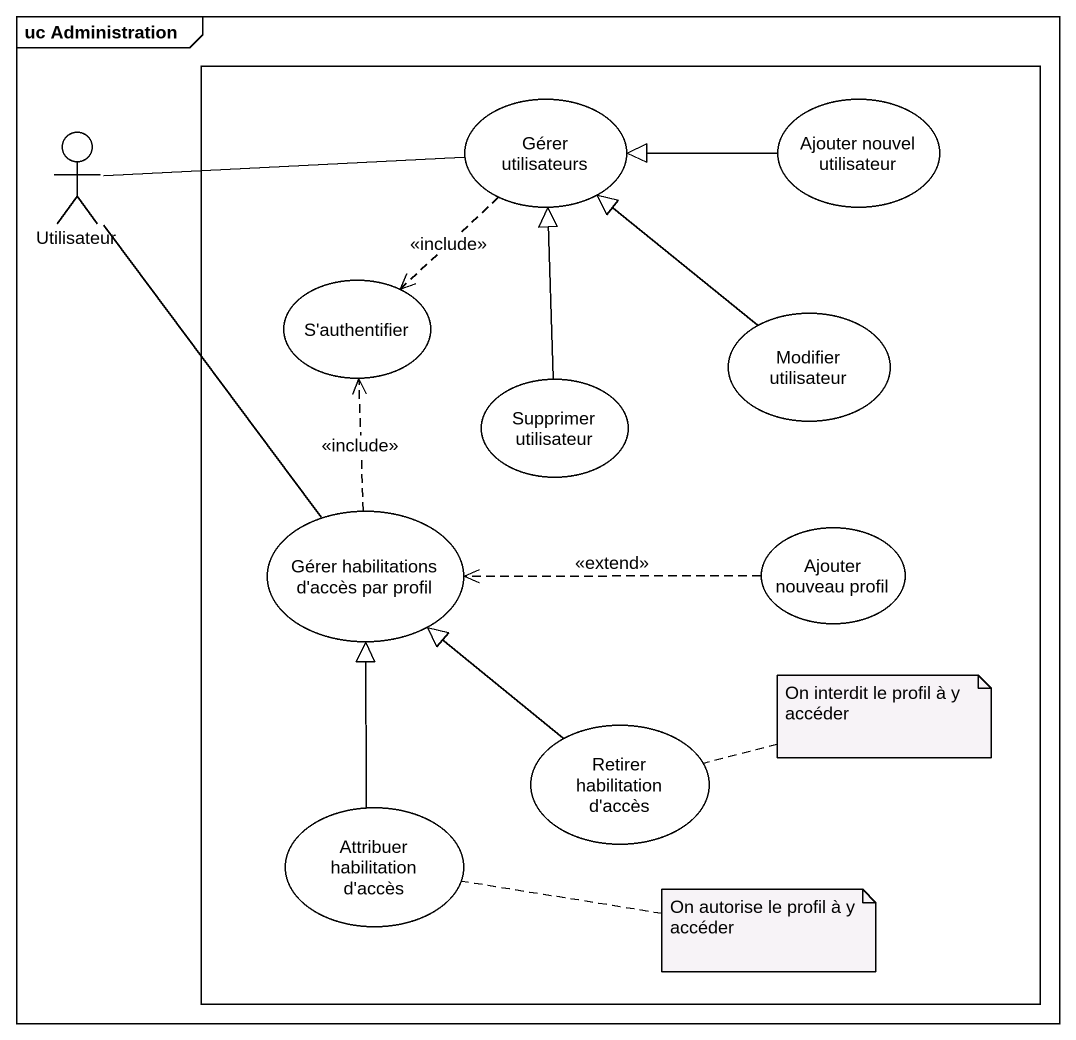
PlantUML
@startuml
mainframe uc Administration
rectangle " " as rectangle1 {
  usecase "Gérer utilisateurs" as Gérer_utilisateurs #FFFFFF
  usecase "Ajouter nouvel utilisateur" as Ajouter_nouvel_utilisateur #FFFFFF
  usecase "S'authentifier" as S_authentifier #FFFFFF
  usecase "Modifier utilisateur" as Modifier_utilisateur #FFFFFF
  usecase "Supprimer utilisateur" as Supprimer_utilisateur #FFFFFF
  usecase "Gérer habilitations d'accès par profil" as Gérer_habilitations_d_accès #FFFFFF
  usecase "Ajouter nouveau profil" as Ajouter_nouveau_profil #FFFFFF
  usecase "Retirer habilitation d'accès" as Retirer_habilitation_d_accès #FFFFFF
  usecase "Attribuer habilitation d'accès" as Attribuer_habilitation_d #FFFFFF
}
actor Utilisateur #FFFFFF
Utilisateur -right- Gérer_utilisateurs
Utilisateur -- Gérer_habilitations_d_accès
Gérer_utilisateurs ..> S_authentifier : <<include>>
Ajouter_nouvel_utilisateur -left-|> Gérer_utilisateurs
Modifier_utilisateur -up-|> Gérer_utilisateurs
Supprimer_utilisateur -up-|> Gérer_utilisateurs
Gérer_habilitations_d_accès .up.> S_authentifier : <<include>>
Ajouter_nouveau_profil .left.> Gérer_habilitations_d_accès : <<extend>>
Retirer_habilitation_d_accès -up-|> Gérer_habilitations_d_accès
Attribuer_habilitation_d -up-|> Gérer_habilitations_d_accès
note right of Retirer_habilitation_d_accès : On interdit le profil à y accéder
note right of Attribuer_habilitation_d : On autorise le profil à y accéder
@enduml
